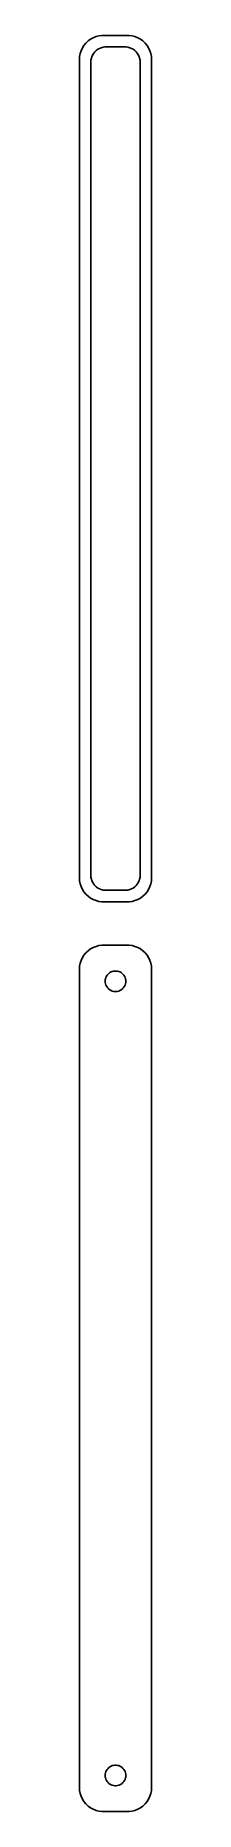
# Model space of a CAD drawing. Header units: metres. Extents: x -8 to 8, y 288 to 657.
import ezdxf

# ---------------------------------------------------------------- set-up
doc = ezdxf.new("R2010")
doc.units = ezdxf.units.M

msp = doc.modelspace()

# ---------------------------------------------------------------- linework, layer by layer
for p, q in [((-3.4369, 656.911), (-4.04507, 656.755)), ((-2.81395, 656.99), (-3.4369, 656.911)), ((2.81395, 656.99), (-2.81395, 656.99)), ((3.4369, 656.911), (2.81395, 656.99)), ((4.04507, 656.755), (3.4369, 656.911)), ((-7.34291, 653.243), (-7.46057, 652.627)), ((-7.14888, 653.841), (-7.34291, 653.243)), ((-6.88153, 654.409), (-7.14888, 653.841)), ((-6.54507, 654.939), (-6.88153, 654.409)), ((-6.14484, 655.423), (-6.54507, 654.939)), ((-5.68712, 655.853), (-6.14484, 655.423)), ((-5.17912, 656.222), (-5.68712, 655.853)), ((-4.62889, 656.524), (-5.17912, 656.222)), ((-4.72786, 653), (-4.5184, 653.33)), ((-4.04507, 656.755), (-4.62889, 656.524)), ((-4.5184, 653.33), (-4.26921, 653.631)), ((-4.26921, 653.631), (-3.98424, 653.899)), ((-3.98424, 653.899), (-3.66798, 654.128)), ((-3.66798, 654.128), (-3.32541, 654.317)), ((-3.32541, 654.317), (-2.96194, 654.461)), ((-2.96194, 654.461), (-2.5833, 654.558)), ((-2.5833, 654.558), (-2.19545, 654.607)), ((-2.19545, 654.607), (2.19545, 654.607)), ((2.19545, 654.607), (2.5833, 654.558)), ((2.5833, 654.558), (2.96194, 654.461)), ((2.96194, 654.461), (3.32541, 654.317)), ((3.32541, 654.317), (3.66798, 654.128)), ((3.66798, 654.128), (3.98424, 653.899)), ((3.98424, 653.899), (4.26921, 653.631)), ((4.62889, 656.524), (4.04507, 656.755)), ((4.26921, 653.631), (4.5184, 653.33)), ((4.5184, 653.33), (4.72786, 653)), ((5.17912, 656.222), (4.62889, 656.524)), ((5.68712, 655.853), (5.17912, 656.222)), ((6.14484, 655.423), (5.68712, 655.853)), ((6.54507, 654.939), (6.14484, 655.423)), ((6.88153, 654.409), (6.54507, 654.939)), ((7.14888, 653.841), (6.88153, 654.409)), ((7.34291, 653.243), (7.14888, 653.841)), ((7.46057, 652.627), (7.34291, 653.243)), ((-7.46057, 652.627), (-7.5, 652)), ((-7.5, 652), (-7.5, 482)), ((-5.11292, 651.5), (-5.08836, 651.89)), ((-5.11292, 482.5), (-5.11292, 651.5)), ((-5.08836, 651.89), (-5.01512, 652.274)), ((-5.01512, 652.274), (-4.89432, 652.646)), ((-4.89432, 652.646), (-4.72786, 653)), ((4.72786, 653), (4.89432, 652.646)), ((4.89432, 652.646), (5.01512, 652.274)), ((5.01512, 652.274), (5.08836, 651.89)), ((5.08836, 651.89), (5.11292, 651.5)), ((5.11292, 651.5), (5.11292, 482.5)), ((7.5, 652), (7.46057, 652.627)), ((7.5, 482), (7.5, 652)), ((-7.5, 482), (-7.46057, 481.373)), ((-7.46057, 481.373), (-7.34291, 480.757)), ((-7.34291, 480.757), (-7.14888, 480.159)), ((-7.14888, 480.159), (-6.88153, 479.591)), ((-5.08836, 482.11), (-5.11292, 482.5)), ((-5.01512, 481.726), (-5.08836, 482.11)), ((-4.89432, 481.354), (-5.01512, 481.726)), ((-4.72786, 481), (-4.89432, 481.354)), ((-4.5184, 480.67), (-4.72786, 481)), ((-4.26921, 480.369), (-4.5184, 480.67)), ((-3.98424, 480.101), (-4.26921, 480.369)), ((-3.66798, 479.872), (-3.98424, 480.101)), ((-3.32541, 479.683), (-3.66798, 479.872)), ((-2.96194, 479.539), (-3.32541, 479.683)), ((3.32541, 479.683), (2.96194, 479.539)), ((3.66798, 479.872), (3.32541, 479.683)), ((3.98424, 480.101), (3.66798, 479.872)), ((4.26921, 480.369), (3.98424, 480.101)), ((4.5184, 480.67), (4.26921, 480.369)), ((4.72786, 481), (4.5184, 480.67)), ((4.89432, 481.354), (4.72786, 481)), ((5.01512, 481.726), (4.89432, 481.354)), ((5.08836, 482.11), (5.01512, 481.726)), ((5.11292, 482.5), (5.08836, 482.11)), ((6.88153, 479.591), (7.14888, 480.159)), ((7.14888, 480.159), (7.34291, 480.757)), ((7.34291, 480.757), (7.46057, 481.373)), ((7.46057, 481.373), (7.5, 482)), ((-6.88153, 479.591), (-6.54507, 479.061)), ((-6.54507, 479.061), (-6.14484, 478.577)), ((-6.14484, 478.577), (-5.68712, 478.147)), ((-5.68712, 478.147), (-5.17912, 477.778)), ((-5.17912, 477.778), (-4.62889, 477.476)), ((-4.62889, 477.476), (-4.04507, 477.245)), ((-4.04507, 477.245), (-3.4369, 477.089)), ((-3.4369, 477.089), (-2.81395, 477.01)), ((-2.5833, 479.442), (-2.96194, 479.539)), ((-2.81395, 477.01), (2.81395, 477.01)), ((-2.19545, 479.393), (-2.5833, 479.442)), ((2.19545, 479.393), (-2.19545, 479.393)), ((2.5833, 479.442), (2.19545, 479.393)), ((2.96194, 479.539), (2.5833, 479.442)), ((2.81395, 477.01), (3.4369, 477.089)), ((3.4369, 477.089), (4.04507, 477.245)), ((4.04507, 477.245), (4.62889, 477.476)), ((4.62889, 477.476), (5.17912, 477.778)), ((5.17912, 477.778), (5.68712, 478.147)), ((5.68712, 478.147), (6.14484, 478.577)), ((6.14484, 478.577), (6.54507, 479.061)), ((6.54507, 479.061), (6.88153, 479.591)), ((-6.88153, 465.409), (-7.14888, 464.841)), ((-6.54507, 465.939), (-6.88153, 465.409)), ((-6.14484, 466.423), (-6.54507, 465.939)), ((-5.68712, 466.853), (-6.14484, 466.423)), ((-5.17912, 467.222), (-5.68712, 466.853)), ((-4.62889, 467.524), (-5.17912, 467.222)), ((-4.04507, 467.755), (-4.62889, 467.524)), ((-3.4369, 467.911), (-4.04507, 467.755)), ((-2.81395, 467.99), (-3.4369, 467.911)), ((2.81395, 467.99), (-2.81395, 467.99)), ((3.4369, 467.911), (2.81395, 467.99)), ((4.04507, 467.755), (3.4369, 467.911)), ((4.62889, 467.524), (4.04507, 467.755)), ((5.17912, 467.222), (4.62889, 467.524)), ((5.68712, 466.853), (5.17912, 467.222)), ((6.14484, 466.423), (5.68712, 466.853)), ((6.54507, 465.939), (6.14484, 466.423)), ((6.88153, 465.409), (6.54507, 465.939)), ((7.14888, 464.841), (6.88153, 465.409)), ((-7.46057, 463.627), (-7.5, 463)), ((-7.5, 463), (-7.5, 293)), ((-7.34291, 464.243), (-7.46057, 463.627)), ((-7.14888, 464.841), (-7.34291, 464.243)), ((-2.06821, 461.031), (-1.98534, 461.286)), ((-1.98534, 461.286), (-1.87117, 461.529)), ((-1.87117, 461.529), (-1.72748, 461.755)), ((-1.72748, 461.755), (-1.55655, 461.962)), ((-1.55655, 461.962), (-1.36108, 462.145)), ((-1.36108, 462.145), (-1.14413, 462.303)), ((-1.14413, 462.303), (-0.909149, 462.432)), ((-0.909149, 462.432), (-0.659836, 462.531)), ((-0.659836, 462.531), (-0.400101, 462.597)), ((-0.400101, 462.597), (-0.134064, 462.631)), ((-0.134064, 462.631), (0.134064, 462.631)), ((0.134064, 462.631), (0.400101, 462.597)), ((0.400101, 462.597), (0.659836, 462.531)), ((0.659836, 462.531), (0.909149, 462.432)), ((0.909149, 462.432), (1.14413, 462.303)), ((1.14413, 462.303), (1.36108, 462.145)), ((1.36108, 462.145), (1.55655, 461.962)), ((1.55655, 461.962), (1.72748, 461.755)), ((1.72748, 461.755), (1.87117, 461.529)), ((1.87117, 461.529), (1.98534, 461.286)), ((1.98534, 461.286), (2.06821, 461.031)), ((7.34291, 464.243), (7.14888, 464.841)), ((7.46057, 463.627), (7.34291, 464.243)), ((7.5, 463), (7.46057, 463.627)), ((7.5, 293), (7.5, 463)), ((-2.13528, 460.5), (-2.11845, 460.768)), ((-2.11845, 460.232), (-2.13528, 460.5)), ((-2.11845, 460.768), (-2.06821, 461.031)), ((-2.06821, 459.969), (-2.11845, 460.232)), ((-1.98534, 459.714), (-2.06821, 459.969)), ((-1.87117, 459.471), (-1.98534, 459.714)), ((-1.72748, 459.245), (-1.87117, 459.471)), ((-1.55655, 459.038), (-1.72748, 459.245)), ((-1.36108, 458.855), (-1.55655, 459.038)), ((-1.14413, 458.697), (-1.36108, 458.855)), ((-0.909149, 458.568), (-1.14413, 458.697)), ((-0.659836, 458.469), (-0.909149, 458.568)), ((-0.400101, 458.403), (-0.659836, 458.469)), ((-0.134064, 458.369), (-0.400101, 458.403)), ((0.134064, 458.369), (-0.134064, 458.369)), ((0.400101, 458.403), (0.134064, 458.369)), ((0.659836, 458.469), (0.400101, 458.403)), ((0.909149, 458.568), (0.659836, 458.469)), ((1.14413, 458.697), (0.909149, 458.568)), ((1.36108, 458.855), (1.14413, 458.697)), ((1.55655, 459.038), (1.36108, 458.855)), ((1.72748, 459.245), (1.55655, 459.038)), ((1.87117, 459.471), (1.72748, 459.245)), ((1.98534, 459.714), (1.87117, 459.471)), ((2.06821, 459.969), (1.98534, 459.714)), ((2.06821, 461.031), (2.11845, 460.768)), ((2.11845, 460.232), (2.06821, 459.969)), ((2.11845, 460.768), (2.13528, 460.5)), ((2.13528, 460.5), (2.11845, 460.232)), ((-2.13528, 295.5), (-2.11845, 295.768)), ((-2.11845, 295.232), (-2.13528, 295.5)), ((-2.11845, 295.768), (-2.06821, 296.031)), ((-2.06821, 294.969), (-2.11845, 295.232)), ((-2.06821, 296.031), (-1.98534, 296.286)), ((-1.98534, 296.286), (-1.87117, 296.529)), ((-1.87117, 296.529), (-1.72748, 296.755)), ((-1.72748, 296.755), (-1.55655, 296.962)), ((-1.55655, 296.962), (-1.36108, 297.145)), ((-1.36108, 297.145), (-1.14413, 297.303)), ((-1.14413, 297.303), (-0.909149, 297.432)), ((-0.909149, 297.432), (-0.659836, 297.531)), ((-0.659836, 297.531), (-0.400101, 297.597)), ((-0.400101, 297.597), (-0.134064, 297.631)), ((-0.134064, 297.631), (0.134064, 297.631)), ((0.134064, 297.631), (0.400101, 297.597)), ((0.400101, 297.597), (0.659836, 297.531)), ((0.659836, 297.531), (0.909149, 297.432)), ((0.909149, 297.432), (1.14413, 297.303)), ((1.14413, 297.303), (1.36108, 297.145)), ((1.36108, 297.145), (1.55655, 296.962)), ((1.55655, 296.962), (1.72748, 296.755)), ((1.72748, 296.755), (1.87117, 296.529)), ((1.87117, 296.529), (1.98534, 296.286)), ((1.98534, 296.286), (2.06821, 296.031)), ((2.06821, 296.031), (2.11845, 295.768)), ((2.11845, 295.232), (2.06821, 294.969)), ((2.11845, 295.768), (2.13528, 295.5)), ((2.13528, 295.5), (2.11845, 295.232)), ((-7.5, 293), (-7.46057, 292.373)), ((-7.46057, 292.373), (-7.34291, 291.757)), ((-7.34291, 291.757), (-7.14888, 291.159)), ((-1.98534, 294.714), (-2.06821, 294.969)), ((-1.87117, 294.471), (-1.98534, 294.714)), ((-1.72748, 294.245), (-1.87117, 294.471)), ((-1.55655, 294.038), (-1.72748, 294.245)), ((-1.36108, 293.855), (-1.55655, 294.038)), ((-1.14413, 293.697), (-1.36108, 293.855)), ((-0.909149, 293.568), (-1.14413, 293.697)), ((-0.659836, 293.469), (-0.909149, 293.568)), ((-0.400101, 293.403), (-0.659836, 293.469)), ((-0.134064, 293.369), (-0.400101, 293.403)), ((0.134064, 293.369), (-0.134064, 293.369)), ((0.400101, 293.403), (0.134064, 293.369)), ((0.659836, 293.469), (0.400101, 293.403)), ((0.909149, 293.568), (0.659836, 293.469)), ((1.14413, 293.697), (0.909149, 293.568)), ((1.36108, 293.855), (1.14413, 293.697)), ((1.55655, 294.038), (1.36108, 293.855)), ((1.72748, 294.245), (1.55655, 294.038)), ((1.87117, 294.471), (1.72748, 294.245)), ((1.98534, 294.714), (1.87117, 294.471)), ((2.06821, 294.969), (1.98534, 294.714)), ((7.14888, 291.159), (7.34291, 291.757)), ((7.34291, 291.757), (7.46057, 292.373)), ((7.46057, 292.373), (7.5, 293)), ((-7.14888, 291.159), (-6.88153, 290.591)), ((-6.88153, 290.591), (-6.54507, 290.061)), ((-6.54507, 290.061), (-6.14484, 289.577)), ((-6.14484, 289.577), (-5.68712, 289.147)), ((-5.68712, 289.147), (-5.17912, 288.778)), ((-5.17912, 288.778), (-4.62889, 288.476)), ((-4.62889, 288.476), (-4.04507, 288.245)), ((-4.04507, 288.245), (-3.4369, 288.089)), ((-3.4369, 288.089), (-2.81395, 288.01)), ((-2.81395, 288.01), (2.81395, 288.01)), ((2.81395, 288.01), (3.4369, 288.089)), ((3.4369, 288.089), (4.04507, 288.245)), ((4.04507, 288.245), (4.62889, 288.476)), ((4.62889, 288.476), (5.17912, 288.778)), ((5.17912, 288.778), (5.68712, 289.147)), ((5.68712, 289.147), (6.14484, 289.577)), ((6.14484, 289.577), (6.54507, 290.061)), ((6.54507, 290.061), (6.88153, 290.591)), ((6.88153, 290.591), (7.14888, 291.159))]:
    msp.add_line(p, q)

doc.saveas('drawing.dxf')
